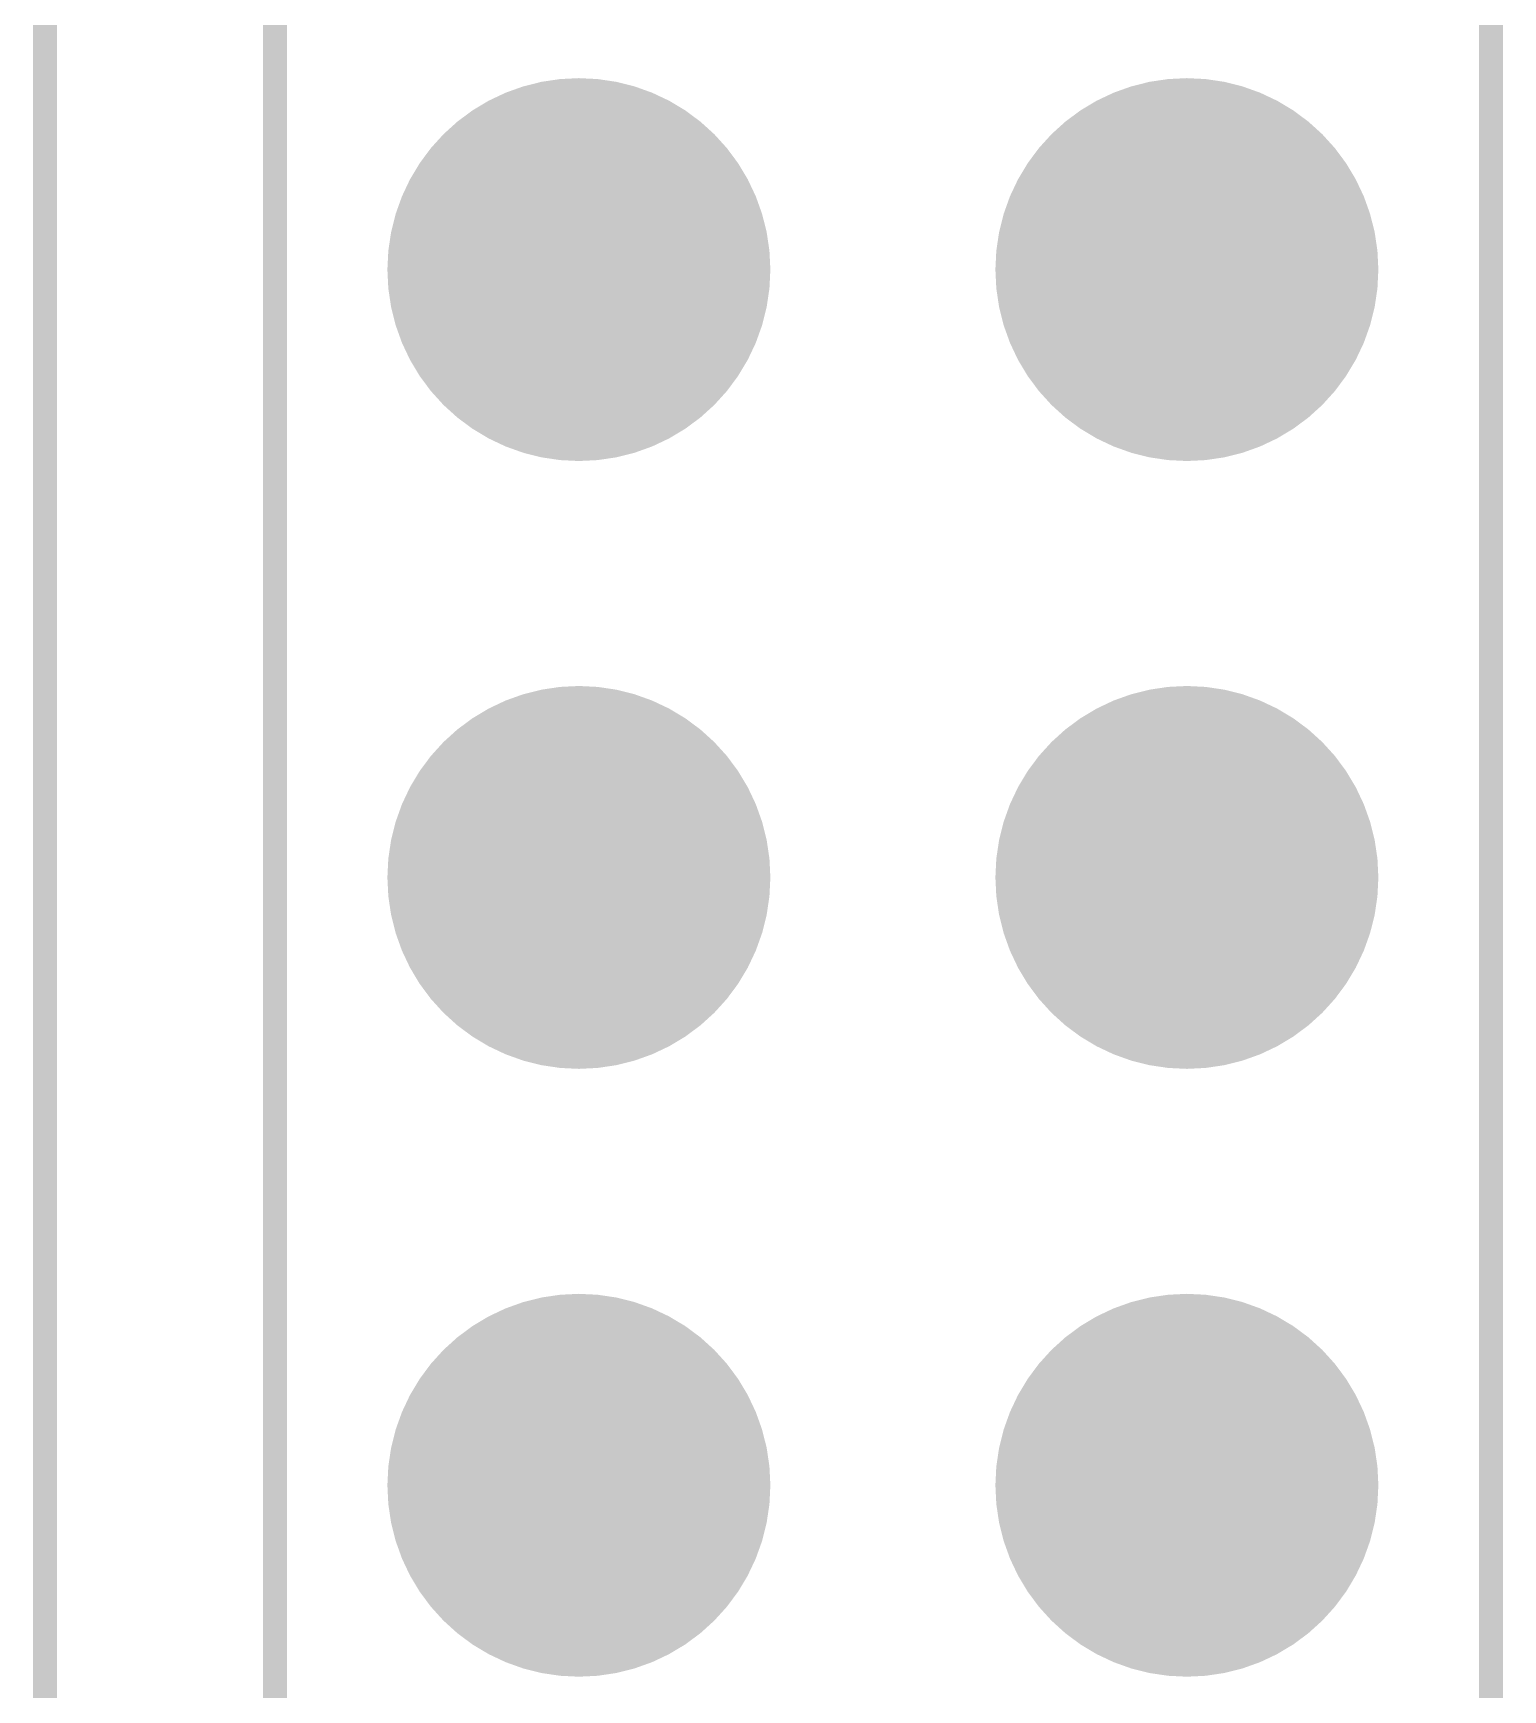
# Model space of a CAD drawing. Extents: x 98.7 to 144.1, y 93.1 to 144.1.
# Drawn here: x 99.95 to 106.09, y 126.85 to 133.78 of the extents above; entities that cross this region are included whole.
import ezdxf

# ---------------------------------------------------------------- set-up
doc = ezdxf.new("R2010")
doc.units = 0
doc.layers.get('0').update_dxf_attribs({"linetype": 'CONTINUOUS'})
doc.layers.add('MASK-TOP_PHO', color=10, linetype='CONTINUOUS')
doc.layers.add('SILK-TOP_PHO', color=9, linetype='CONTINUOUS')

# ---------------------------------------------------------------- blocks, each defined once
blk = doc.blocks.new('ROUND_49')
at = {"const_width": 0.799972}
blk.add_lwpolyline([(-0.399986, 0, 1), (0.399986, 0, 1)], format="xyb", close=True, dxfattribs=at)

msp = doc.modelspace()

# ---------------------------------------------------------------- linework, layer by layer
at = {"layer": 'MASK-TOP_PHO', "const_width": 0.100076}
msp.add_lwpolyline([(100.000054, 143.999966), (100.000054, 100.000054)], dxfattribs=at)
at = {"layer": 'SILK-TOP_PHO', "const_width": 0.100076}
for points in [[(100.000054, 143.999966), (100.000054, 100.000054)], [(100.95992, 123.89993), (100.95992, 136.59993)], [(106.03992, 136.59993), (106.03992, 123.89993)]]:
    msp.add_lwpolyline(points, dxfattribs=at)

# ---------------------------------------------------------------- block references
at = {"layer": 'MASK-TOP_PHO'}
for p in [(102.22992, 132.78993), (104.76992, 132.78993), (102.22992, 130.24993), (104.76992, 130.24993), (102.22992, 127.70993), (104.76992, 127.70993)]:
    msp.add_blockref('ROUND_49', p, dxfattribs=at)

doc.saveas('drawing.dxf')
